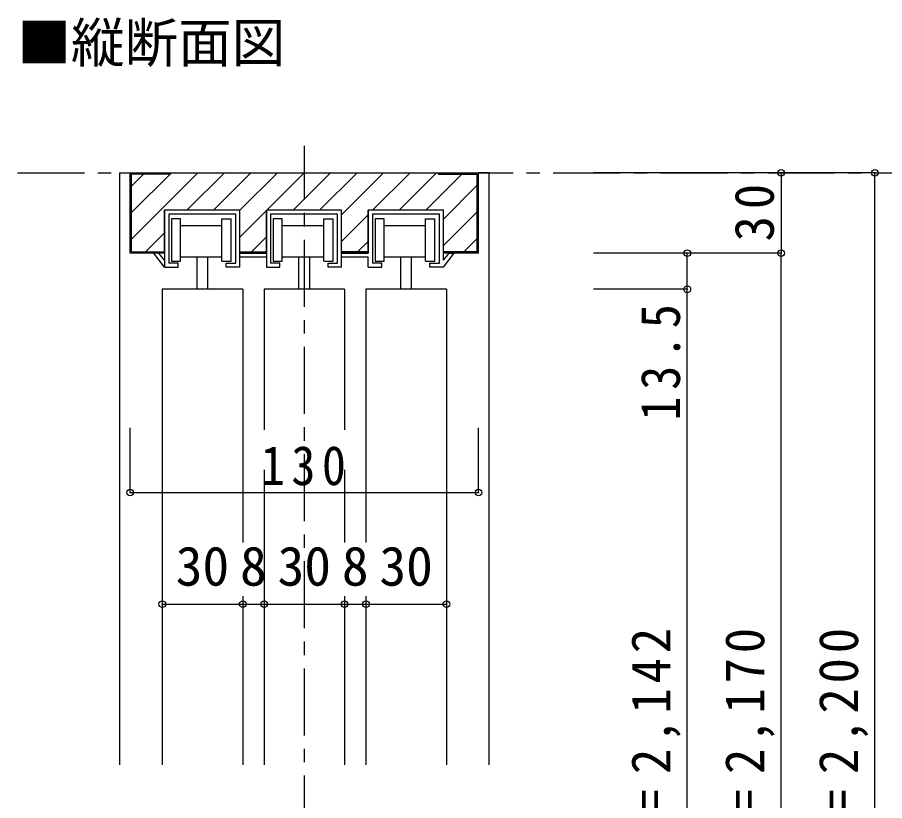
# Model space of a CAD drawing. Units: millimetres, scale not verified. Extents: x -973 to 977, y -718 to 696.
# Drawn here: x -105.4 to 218.2, y -327.5 to -35.1 of the extents above; entities that cross this region are included whole.
import ezdxf
from ezdxf.enums import TextEntityAlignment as Align

# ---------------------------------------------------------------- set-up
doc = ezdxf.new("R2010")
doc.units = ezdxf.units.MM
doc.header["$LTSCALE"] = 5
doc.header["$PDMODE"] = 32
doc.header["$PDSIZE"] = 2.5
doc.linetypes.add('CHAIN1', pattern=[8, 5, -1, 1, -1])
for name, color, linetype in [('0-1_通り芯', 4, 'CHAIN1'), ('0-4_枠', 3, 'Continuous'), ('0-6_扉', 6, 'Continuous'), ('0-7_金物', 3, 'Continuous'), ('0-A_文字', 7, 'Continuous'), ('0-B_寸法', 7, 'Continuous'), ('0-C_ハッチ', 4, 'Continuous')]:
    doc.layers.add(name, color=color, linetype=linetype)
doc.styles.add('ＭＳ ゴシック', font='')
doc.styles.get('ＭＳ ゴシック').set_extended_font_data('MS Gothic')

msp = doc.modelspace()

# ---------------------------------------------------------------- linework, layer by layer
at = {"layer": '0-1_通り芯'}
for p, q in [((1.653, -543.141), (1.653, -83.141)), ((-105.446, -93.141), (233.554, -93.141))]:
    msp.add_line(p, q, dxfattribs=at)
at = {"layer": '0-4_枠', "color": 4}
for p, q in [((-67.347, -93.141), (-67.347, -314.141)), ((-67.347, -93.141), (-63.347, -93.141)), ((70.653, -93.141), (66.653, -93.141)), ((70.653, -314.141), (70.653, -93.141))]:
    msp.add_line(p, q, dxfattribs=at)
at = {"layer": '0-4_枠'}
for p, q in [((-63.347, -93.141), (66.653, -93.141)), ((-63.347, -123.141), (-63.347, -93.141)), ((-62.847, -122.641), (-62.847, -93.641)), ((-48.347, -93.641), (-62.847, -93.641)), ((-48.347, -93.141), (-48.347, -93.641)), ((51.653, -93.641), (51.653, -93.141)), ((51.653, -93.641), (66.153, -93.641)), ((66.153, -122.641), (66.153, -93.641)), ((66.653, -123.141), (66.653, -93.141)), ((-22.476, -107.141), (-50.476, -107.141)), ((-50.476, -123.141), (-50.476, -107.141)), ((-22.476, -123.141), (-22.476, -107.141)), ((15.524, -107.141), (-12.476, -107.141)), ((-12.476, -123.141), (-12.476, -107.141)), ((15.524, -123.141), (15.524, -107.141)), ((53.524, -107.141), (25.524, -107.141)), ((25.524, -123.141), (25.524, -107.141)), ((53.524, -123.141), (53.524, -107.141)), ((-62.847, -122.641), (-50.476, -122.641)), ((-22.476, -122.641), (-12.476, -122.641)), ((25.524, -122.641), (15.524, -122.641)), ((66.153, -122.641), (53.524, -122.641)), ((-50.476, -123.141), (-63.347, -123.141)), ((-12.476, -123.141), (-22.476, -123.141)), ((25.524, -123.141), (15.524, -123.141)), ((66.653, -123.141), (53.524, -123.141))]:
    msp.add_line(p, q, dxfattribs=at)
at = {"layer": '0-6_扉'}
for p, q in [((-51.347, -136.641), (-51.347, -314.141)), ((-21.347, -136.641), (-51.347, -136.641)), ((-21.347, -136.641), (-21.347, -231.141)), ((-13.347, -136.641), (-13.347, -189.118)), ((16.653, -136.641), (-13.347, -136.641)), ((16.653, -136.641), (16.653, -189.118)), ((24.653, -136.641), (24.653, -231.141)), ((54.653, -136.641), (24.653, -136.641)), ((54.653, -136.641), (54.653, -314.141)), ((-13.347, -204.046), (-13.347, -314.141)), ((16.653, -204.046), (16.653, -231.141)), ((-21.347, -251.141), (-21.347, -314.141)), ((16.653, -251.141), (16.653, -314.141)), ((24.653, -251.141), (24.653, -314.141))]:
    msp.add_line(p, q, dxfattribs=at)
at = {"layer": '0-7_金物', "color": 7}
for p, q in [((-47.956, -110.362), (-47.956, -126.165)), ((-44.581, -110.362), (-47.956, -110.362)), ((-44.581, -126.165), (-44.581, -110.362)), ((-44.581, -112.758), (-29.106, -112.758)), ((-29.106, -110.362), (-25.6, -110.362)), ((-29.106, -126.165), (-29.106, -110.362)), ((-25.6, -126.165), (-25.6, -110.362)), ((-9.956, -110.362), (-9.956, -126.165)), ((-6.581, -110.362), (-9.956, -110.362)), ((-6.581, -126.165), (-6.581, -110.362)), ((-6.581, -112.758), (8.894, -112.758)), ((8.894, -110.362), (12.4, -110.362)), ((8.894, -126.165), (8.894, -110.362)), ((12.4, -126.165), (12.4, -110.362)), ((28.044, -110.362), (28.044, -126.165)), ((31.419, -110.362), (28.044, -110.362)), ((31.419, -126.165), (31.419, -110.362)), ((31.419, -112.758), (46.894, -112.758)), ((46.894, -110.362), (50.4, -110.362)), ((46.894, -126.165), (46.894, -110.362)), ((50.4, -126.165), (50.4, -110.362)), ((-47.956, -126.165), (-44.581, -126.165)), ((-29.106, -124.592), (-44.581, -124.592)), ((-38.476, -124.592), (-38.476, -136.641)), ((-34.476, -124.592), (-34.476, -136.641)), ((-29.106, -126.165), (-25.6, -126.165)), ((-9.956, -126.165), (-6.581, -126.165)), ((8.894, -124.592), (-6.581, -124.592)), ((-0.476, -124.592), (-0.476, -136.641)), ((3.524, -124.592), (3.524, -136.641)), ((8.894, -126.165), (12.4, -126.165)), ((28.044, -126.165), (31.419, -126.165)), ((46.894, -124.592), (31.419, -124.592)), ((37.524, -124.592), (37.524, -136.641)), ((41.524, -124.592), (41.524, -136.641)), ((46.894, -126.165), (50.4, -126.165))]:
    msp.add_line(p, q, dxfattribs=at)
at = {"layer": '0-A_文字'}
for p, q in [((-50.476, -107.141), (-50.476, -128.341)), ((-22.476, -107.141), (-50.476, -107.141)), ((-48.976, -108.641), (-48.976, -126.841)), ((-23.976, -108.641), (-48.976, -108.641)), ((-23.976, -126.841), (-23.976, -108.641)), ((-22.476, -128.341), (-22.476, -107.141)), ((-12.476, -107.141), (-12.476, -128.341)), ((15.524, -107.141), (-12.476, -107.141)), ((-10.976, -108.641), (-10.976, -126.841)), ((14.024, -108.641), (-10.976, -108.641)), ((14.024, -126.841), (14.024, -108.641)), ((15.524, -128.341), (15.524, -107.141)), ((25.524, -107.141), (25.524, -123.141)), ((53.524, -107.141), (25.524, -107.141)), ((27.024, -108.641), (27.024, -126.841)), ((52.024, -108.641), (27.024, -108.641)), ((52.024, -126.841), (52.024, -108.641)), ((53.524, -125.791), (53.524, -107.141)), ((-50.476, -128.341), (-54.476, -123.141)), ((-52.621, -123.141), (-54.476, -123.141)), ((-50.476, -125.791), (-52.621, -123.141)), ((-22.476, -123.141), (-12.476, -123.141)), ((-12.476, -124.641), (-22.476, -124.641)), ((15.524, -123.141), (25.524, -123.141)), ((25.524, -124.641), (15.524, -124.641)), ((25.524, -128.341), (25.524, -124.641)), ((53.524, -125.791), (55.669, -123.141)), ((53.524, -128.341), (57.524, -123.141)), ((55.669, -123.141), (57.524, -123.141)), ((-50.476, -128.341), (-45.476, -128.341)), ((-45.476, -126.841), (-48.976, -126.841)), ((-45.476, -128.341), (-45.476, -126.841)), ((-27.476, -126.841), (-23.976, -126.841)), ((-27.476, -128.341), (-27.476, -126.841)), ((-22.476, -128.341), (-27.476, -128.341)), ((-12.476, -128.341), (-7.476, -128.341)), ((-7.476, -126.841), (-10.976, -126.841)), ((-7.476, -128.341), (-7.476, -126.841)), ((10.524, -126.841), (14.024, -126.841)), ((10.524, -128.341), (10.524, -126.841)), ((15.524, -128.341), (10.524, -128.341)), ((25.524, -128.341), (30.524, -128.341)), ((30.524, -126.841), (27.024, -126.841)), ((30.524, -128.341), (30.524, -126.841)), ((48.524, -126.841), (52.024, -126.841)), ((48.524, -128.341), (48.524, -126.841)), ((53.524, -128.341), (48.524, -128.341))]:
    msp.add_line(p, q, dxfattribs=at)
at = {"layer": '0-B_寸法', "color": 4}
for p, q in [((214.554, -93.141), (109.554, -93.141)), ((179.554, -93.141), (179.554, -123.141)), ((214.554, -531.141), (214.554, -93.141)), ((179.554, -123.141), (109.554, -123.141)), ((179.554, -531.141), (179.554, -123.141)), ((144.554, -136.641), (109.554, -136.641)), ((-63.347, -212.446), (-63.347, -188.387)), ((-51.347, -254.141), (54.653, -254.141))]:
    msp.add_line(p, q, dxfattribs=at)
for points in [[(144.554, -516.641), (144.554, -136.641), (144.554, -123.141)], [(-63.347, -212.446), (66.653, -212.446), (66.653, -188.387)]]:
    msp.add_lwpolyline(points, dxfattribs=at)
at = {"layer": '0-B_寸法'}
for p in [(179.554, -93.141), (214.554, -93.141), (144.554, -123.141), (179.554, -123.141), (144.554, -136.641), (-63.347, -212.446), (66.653, -212.446), (-51.347, -254.141), (-21.347, -254.141), (-13.347, -254.141), (16.653, -254.141), (24.653, -254.141), (54.653, -254.141)]:
    msp.add_point(p, dxfattribs=at)
at = {"layer": '0-C_ハッチ'}
for p, q in [((-62.847, -108.015), (-47.974, -93.141)), ((-62.847, -117.914), (-38.074, -93.141)), ((-62.847, -98.115), (-58.373, -93.641)), ((-42.175, -107.141), (-28.175, -93.141)), ((-32.275, -107.141), (-18.275, -93.141)), ((-22.476, -117.141), (1.524, -93.141)), ((-22.376, -107.141), (-8.376, -93.141)), ((-2.577, -107.141), (11.423, -93.141)), ((7.323, -107.141), (21.323, -93.141)), ((15.524, -108.84), (31.222, -93.141)), ((27.122, -107.141), (41.122, -93.141)), ((37.021, -107.141), (51.021, -93.141)), ((46.921, -107.141), (60.421, -93.641)), ((66.153, -97.809), (53.524, -110.438)), ((15.524, -118.739), (25.654, -108.609)), ((53.524, -120.337), (66.153, -107.708)), ((-57.675, -122.641), (-50.346, -115.313)), ((-18.077, -122.641), (-12.346, -116.911)), ((21.521, -122.641), (25.654, -118.509)), ((61.119, -122.641), (66.153, -117.608))]:
    msp.add_line(p, q, dxfattribs=at)

# ---------------------------------------------------------------- texts
at = {"layer": '0-A_文字', "style": 'ＭＳ ゴシック'}
msp.add_text('■縦断面図', height=14.66, dxfattribs=at).set_placement((-105.446, -56.322), align=Align.BOTTOM_LEFT)
at = {"layer": '0-B_寸法', "style": 'ＭＳ ゴシック'}
for s, p in [('30', (-46.347, -251.641)), ('8', (-22.347, -251.641)), ('30', (-8.347, -251.641)), ('8', (15.653, -251.641)), ('30', (29.653, -251.641))]:
    msp.add_text(s, height=14.66, dxfattribs=at).set_placement(p, align=Align.BOTTOM_LEFT)
at = {"layer": '0-B_寸法', "char_height": 14.66, "attachment_point": 7, "rotation": 90, "style": 'ＭＳ ゴシック'}
for s, insert in [('\\T1.27;\\W0.95;30', (177.054, -118.766)), ('\\T1.28;\\W0.9;13.5', (142.054, -185.628)), ('\\T1.19;\\W0.95;ＤＨ＝2,142', (142.054, -385.391)), ('\\T1.19;\\W0.95;枠内＝2,170', (177.054, -385.391)), ('\\T1.19;\\W0.95;枠外＝2,200', (212.054, -385.391))]:
    msp.add_mtext(s, dxfattribs=dict(at, insert=insert))
at = {"layer": '0-B_寸法', "insert": (-14.597, -209.946), "char_height": 14.66, "attachment_point": 7, "style": 'ＭＳ ゴシック'}
msp.add_mtext('\\T1.27;\\W0.9;130', dxfattribs=at)

doc.saveas('drawing.dxf')
